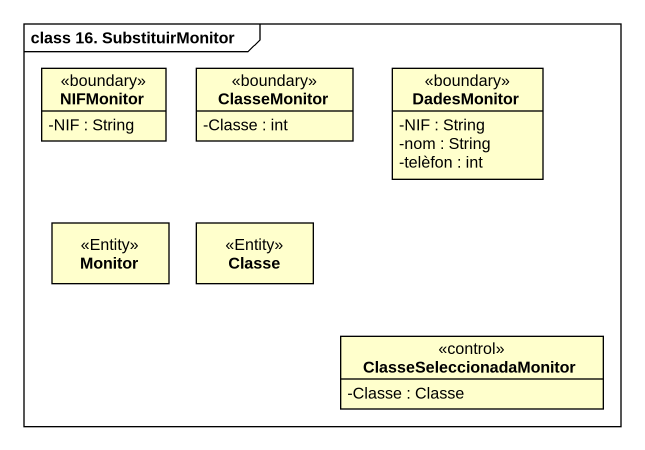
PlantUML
@startuml
mainframe class 16. SubstituirMonitor
hide circle
hide empty members
skinparam classAttributeIconSize 0
class NIFMonitor <<boundary>> {
  -NIF : String
}
class ClasseMonitor <<boundary>> {
  -Classe : int
}
class DadesMonitor <<boundary>> {
  -NIF : String
  -nom : String
  -telèfon : int
}
class Monitor <<Entity>>
class Classe <<Entity>>
class ClasseSeleccionadaMonitor <<control>> {
  -Classe : Classe
}
@enduml
